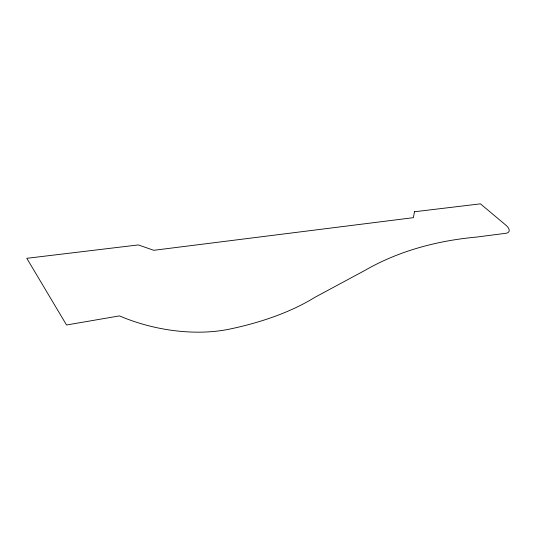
<?xml version="1.0" encoding="UTF-8"?>
<svg xmlns="http://www.w3.org/2000/svg" width="536" height="536" viewBox="0 0 536 536"><rect width="100%" height="100%" fill="white"/><g stroke="black" fill="none" stroke-linecap="round" stroke-linejoin="round"><path stroke-width="0.8" d="M414.435 211.767L413.417 217.67L153.778 250.299L138.335 244.919L26.8 258.312L66.538 324.997L119.441 315.892A117.176 65.627 12.9 0 0 230.52 328.916A331.436 155.855 9.9 0 0 314.666 297.453L364.715 270.512A1060.523 471.358 47.3 0 1 476.692 237.053L506.165 233.254A12.643 5.414 24.1 0 0 505.26 224.651L480.444 203.841L414.435 211.767"/></g></svg>
